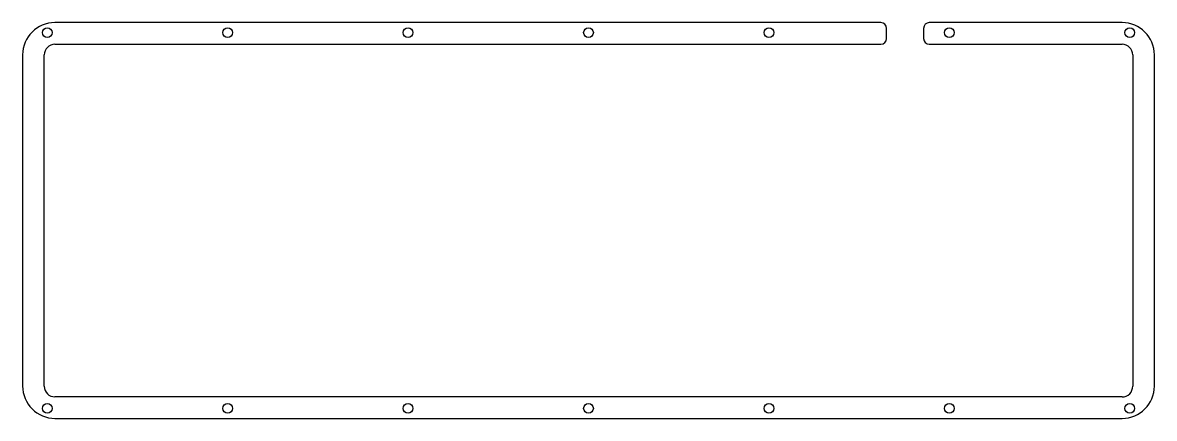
# Model space of a CAD drawing. Header units: millimetres. Extents: x 0 to 397, y 9 to 147.
import ezdxf

# ---------------------------------------------------------------- set-up
doc = ezdxf.new("R2010")
doc.units = ezdxf.units.MM

msp = doc.modelspace()

# ---------------------------------------------------------------- linework, layer by layer
at = {"color": 0}
for p, q in [((301.19, 147.4), (11.36, 147.4)), ((385.84, 147.4), (318.19, 147.4)), ((303.19, 141.83), (303.19, 145.4)), ((316.19, 145.4), (316.19, 141.83)), ((11.36, 139.83), (301.19, 139.83)), ((318.19, 139.83), (385.84, 139.83)), ((0.05, 136.1), (0.05, 19.91)), ((7.63, 19.86), (7.63, 136.1)), ((389.58, 136.1), (389.58, 19.86)), ((397.15, 19.9), (397.15, 136.1)), ((385.85, 16.12), (11.36, 16.12)), ((11.36, 8.6), (385.84, 8.6))]:
    msp.add_line(p, q, dxfattribs=at)
for centre in [(8.68, 143.9), (71.98, 143.9), (135.29, 143.9), (198.6, 143.9), (261.91, 143.9), (325.22, 143.9), (388.53, 143.9), (8.68, 12.1), (71.98, 12.1), (135.29, 12.1), (198.6, 12.1), (261.91, 12.1), (325.22, 12.1), (388.53, 12.1)]:
    msp.add_circle(centre, 1.7, dxfattribs=at)
for centre, radius, start, end in [((11.36, 136.1), 11.31, 90, 180), ((301.19, 145.4), 2, 0, 90), ((318.19, 145.4), 2, 90, 180), ((385.84, 136.1), 11.31, 0, 90), ((11.36, 136.1), 3.73, 90, 180), ((301.19, 141.83), 2, 270, 0), ((318.19, 141.83), 2, 180, 270), ((385.84, 136.1), 3.73, 0, 90), ((11.36, 19.9), 11.31, 179.9838, 270.0129), ((11.36, 19.86), 3.73, 180, 270), ((385.84, 19.9), 11.31, 270, 0), ((385.85, 19.86), 3.73, 270, 0.0028)]:
    msp.add_arc(centre, radius, start, end, dxfattribs=at)

doc.saveas('drawing.dxf')
